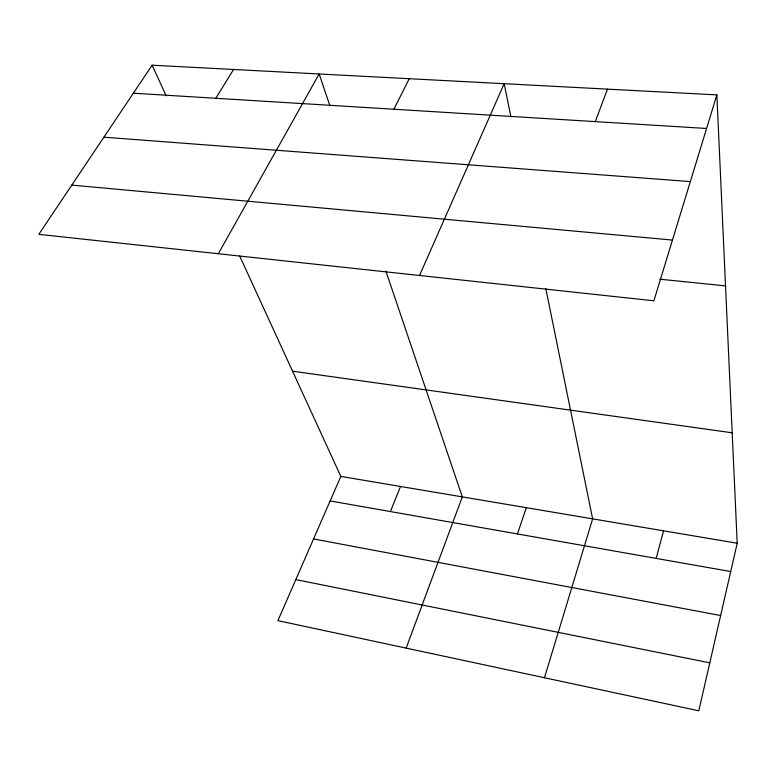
<?xml version="1.0" encoding="UTF-8"?>
<svg xmlns="http://www.w3.org/2000/svg" width="776" height="776" viewBox="0 0 776 776"><rect width="100%" height="100%" fill="white"/><g stroke="black" fill="none" stroke-linecap="round" stroke-linejoin="round"><path stroke-width="1.16" d="M716.859 94.885L653.887 300.807L38.8 234.342L152.125 65.194L716.859 94.885L737.2 543.239L698.807 710.806L277.905 620.645L340.839 476.406L239.687 255.993M656.176 558.41L663.528 530.813M544.471 677.749L592.631 518.863L545.77 288.352M517.437 533.956L526.303 507.679M406.158 648.115L462.312 496.882L385.895 271.125M595.289 121.619L607.482 89.133M390.386 511.559L400.532 486.474M419.535 275.48L504.167 83.701L510.918 116.904M393.898 109.232L409.243 78.706M218.337 253.742L319.159 73.972L329.936 105.827M215.796 98.28L233.557 69.471M133.356 93.207L706.587 128.467M103.887 137.187L690.339 181.594M71.79 185.105L672.462 240.065M659.872 279.195L725.521 285.898M292.552 371.19L732.185 432.795M340.839 476.406L737.2 543.239M330.139 500.937L730.711 571.543M313.562 538.932L720.632 615.533M295.821 579.594L709.798 662.84M152.125 65.194L166.171 95.797"/></g></svg>
